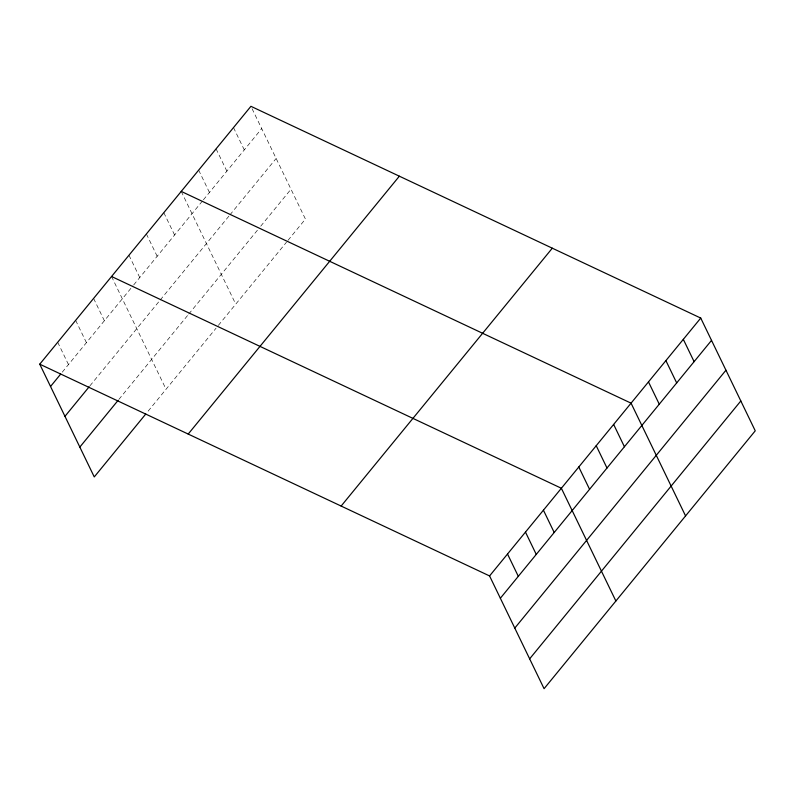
<?xml version="1.0" encoding="UTF-8"?>
<svg xmlns="http://www.w3.org/2000/svg" width="795" height="795" viewBox="0 0 795 795"><rect width="100%" height="100%" fill="white"/><g stroke="black" fill="none" stroke-linecap="round" stroke-linejoin="round"><path stroke-width="0.6" stroke-dasharray="3.98 2.98" d="M62.239 372.189L132.934 285.862M133.689 284.938L202.626 200.767M203.381 199.843L261.704 128.611M89.934 385.843L159.487 300.908M160.242 299.983L229.169 215.813M229.924 214.889L276.133 158.463M118.852 399.438L187.988 315.009M188.743 314.085L257.669 229.914M260.7 226.207L291 189.21M148.108 411.174L216.051 328.206M218.317 325.433L286.488 242.187M288.009 240.338L305.429 219.062L250.922 106.311M233.501 127.588L244.284 149.887M216.081 148.854L226.863 171.163M198.661 170.13L209.443 192.44M181.23 191.406L235.737 304.157M163.81 212.682L174.592 234.992M146.389 233.959L157.172 256.258M128.969 255.235L139.751 277.534M111.548 276.501L166.056 389.252M93.601 298.423L104.384 320.733M75.644 320.345L86.436 342.655M57.697 342.267L68.479 364.567"/><path stroke-width="1.19" d="M39.75 364.18L250.922 106.311L700.743 318.07L755.25 430.82L544.078 688.689L489.571 575.938L39.75 364.18L94.257 476.93L145.763 414.036M50.532 386.489L60.678 374.097M64.961 416.332L89.159 386.787M79.828 447.088L118.067 400.392M188.196 434.06L399.358 176.192M341.135 506.057L552.306 248.189M489.571 575.938L700.743 318.07M500.353 598.247L711.525 340.379M514.782 628.09L725.954 370.222M529.649 658.846L740.821 400.968M181.23 191.406L631.061 403.164L685.568 515.915M111.548 276.501L561.369 488.259L615.877 601.01M683.322 339.346L694.105 361.646M665.902 360.622L676.684 382.922M648.481 381.888L659.264 404.198M613.641 424.441L624.423 446.75M596.21 445.717L607.002 468.026M578.79 466.993L589.572 489.293M543.422 510.181L554.204 532.491M525.475 532.103L536.257 554.413M507.518 554.026L518.31 576.325"/></g></svg>
